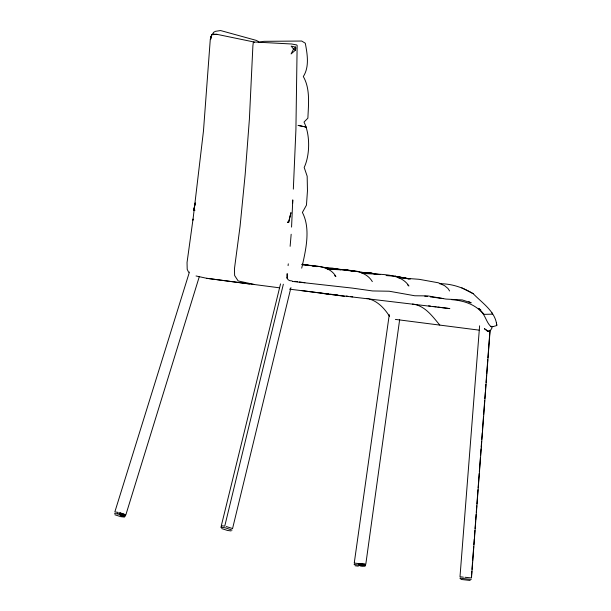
<?xml version="1.0" encoding="UTF-8"?>
<svg xmlns="http://www.w3.org/2000/svg" width="611" height="611" viewBox="0 0 611 611"><rect width="100%" height="100%" fill="white"/><g stroke="black" fill="none" stroke-linecap="round" stroke-linejoin="round"><path stroke-width="0.92" d="M287.147 277.646L287.185 273.644L287.17 278.494L287.147 277.646L287.88 279.51L289.477 280.586L292.195 280.961M292.6 203.585L292.768 199.896L291.562 227.101M293.333 189.127L295.907 129.876L297.145 45.535L296.831 44.985L291.684 44L253.955 41.991L217.134 34.369L212.697 34.117L211.765 34.72L210.711 37.172M471.417 576.96L471.845 571.27M471.982 569.368L472.486 562.731M472.624 560.829L473.701 546.601M473.838 544.707L474.266 539.009M474.411 537.115L474.907 530.47M475.053 528.576L475.557 521.931M475.694 520.037L476.122 514.347M476.267 512.446L476.763 505.809M476.908 503.907L477.978 489.678M478.123 487.784L479.192 473.556M479.337 471.654L480.406 457.425M480.552 455.523L481.048 448.886M481.193 446.992L481.621 441.295M481.758 439.401L482.262 432.756M482.4 430.862L483.477 416.633M483.614 414.732L484.683 400.503M484.828 398.609L485.325 391.964M485.47 390.07L485.898 384.372M486.043 382.478L486.539 375.834M486.684 373.94L487.754 359.711M487.899 357.809L489.969 330.299M471.478 577.968L490.106 330.322M463.413 577.181L459.999 576.731L479.612 325.808M290.126 246.317L291.164 234.257M288.087 265.632L288.285 263.83M359.215 563.701L365.202 564.228L354.388 563.105M365.798 564.251L399.655 319.622M354.25 563.044L389.268 314.642M210.306 38.997L203.471 130.975L192.931 220.143L193.038 219.066L187.042 262.531L187.203 269.375L188.646 272.277M288.552 222.343L290.966 212.613L288.713 222.335L287.476 222.175L288.713 222.335M195.276 202.844L193.74 210.062L195.161 203.746M221.518 527.446L220.968 527.209L221.472 525.727L224.749 526.147L283.351 284.214M232.547 528.645L290.928 287.605M221.335 525.697L280.541 283.878M301.712 268.153C305.66 250.693 310.999 228.934 302.392 212.445L306.455 205.151L307.463 190.823L307.165 176.228L304.186 167.46C310.052 155.034 310.235 134.473 304.018 122.078L307.883 118.16C308.425 104.573 310.434 88.794 303.308 76.551C309.556 66.889 307.325 53.921 305.294 43.228L301.697 41.036L263.929 41.334L258.369 42.258M125.301 514.661L119.619 512.751L125.843 514.897L199.293 276.668M189.433 272.048L114.837 511.949L118.122 512.369L117.663 513.836L114.555 513.576M212.781 34.155L213.445 32.414L215.416 31.329L220.571 30.55L255.963 40.303L258.613 41.586M124.499 517.089L120.695 516.654L114.86 514.76M361.918 273.178C376.666 275.141 399.731 271.681 408.919 286.001L407.552 284.825M487.227 331.322L490.618 330.215L492.199 327.641C486.448 323.662 485.944 315.834 480.811 311.22C473.044 303.461 462.206 300.475 451.552 299.642M490.862 326.366L493.551 326.465L496.812 325.541L496.392 322.975L496.735 325.251C495.574 311.541 482.033 302.903 473.25 293.723C463.069 287.468 451.384 283.565 439.355 283.718M334.141 268.848L345.979 269.856L354.556 271.406M333.132 269.069L326.854 268.71C341.228 271.2 363.438 266.831 372.336 281.61M361.513 272.483L370.969 273.109L379.927 274.614M333.606 269.023L335.508 269.153M337.409 269.283L345.979 269.856L355.22 271.559M363.377 272.605L370.969 273.109L375.551 274.064M323.059 267.473L332.483 268.122L340.648 269.81M333.95 269.008L345.979 269.856M125.27 516.295L117.663 513.836M232.05 530.096L225.344 527.843L221.113 527.209M312.343 265.968L319.935 266.526L332.758 269.153M361.109 272.384L370.969 273.109L375.528 274.095M386.114 275.569L394.973 276.21L410.447 278.998M398.044 277.722L419.138 279.311L438.4 282.794L444.64 285.719L447.985 288.491L449.612 290.989M302.384 264.517L314.344 266.098M348.003 270.581L357.152 271.307L367.738 273.407M471.211 579.434L459.915 578.182L460.465 578.227M302.071 264.426C313.603 266.343 329.214 264.869 335.89 276.5L334.576 275.653M301.926 264.357L308.051 264.953L302.399 264.288M354.632 564.564L354.082 564.518L365.584 565.786L358.909 564.999M464.963 577.273L470.905 577.876M470.157 580.45L460.931 579.427M193.901 210.054L194.978 210.222L193.74 210.062M395.363 319.4L479.085 330.139M346.231 296.075L348.079 296.289M350.851 296.618L352.692 296.831M366.539 298.443L368.387 298.657M292.402 281.427L352.402 288.109L372.603 290.951L389.207 291.226L414.808 295.77L427.799 295.9L445.969 299.077L462.328 299.948L471.188 302.88L468.782 301.628M328.581 293.96L289.499 289.156M330.436 294.181L333.224 294.517M336.019 294.853L337.875 295.075M340.663 295.411L342.527 295.64M320.355 293.173L449.841 308.601L437.934 307.058M424.729 296.175L427.532 296.534M430.327 296.9L443.372 298.58M428.617 305.859L430.48 306.096M433.275 306.462L436.071 306.821M196.047 275.973L206.655 278.295L279.242 287.781M231.08 530.928L227.544 530.463L221.671 528.561M355.029 565.748L358.313 566.176M301.49 290.553L344.375 296.274M206.655 278.295L249.54 284.023M294.914 281.335L297.626 281.709M299.436 281.961L304.874 282.71M302.269 264.563L304.095 264.891M408.599 278.853L394.973 276.21L409.347 278.983M302.3 126.271L298.023 125.377L306.248 127.096L304.316 126.698M412.486 304.064C424.966 305.492 432.344 316.269 439.775 325.037M315.245 266.259L317.048 266.656M254.077 284.421L238.16 280.945L234.624 275.5L234.464 268.664L240.085 226.2L245.179 174.356L249.395 119.153L252.893 45.794L253.359 42.09L254.52 42.38M226.261 526.529L231.997 528.378M119.313 513.5L120.94 514.027M369.464 299.023C378.331 301.712 384.838 308.861 389.612 316.49M461.824 287.834L473.25 293.723M480.826 309.968L478.596 308.349L484.156 314.352L492.527 314.161L491.931 312.794M295.602 47.154L295.48 50.087L291.103 53.921L293.555 49.063L295.602 47.154L295.8 48.17L295.48 50.087L293.555 49.063L291.172 46.123L295.602 47.154M210.864 37.195L210.742 39.142L211.284 36.255L210.864 37.195M359.1 564.503C358.038 566.389 365.531 567.145 365.08 565.114L359.1 564.503M125.056 515.455C125.171 517.601 117.992 515.279 119.351 513.607L125.056 515.455M493.551 326.465L491.259 326.465L493.551 326.465M213.957 34.453L211.765 34.72L217.134 34.369L213.957 34.453M488.105 331.345L484.439 328.741L488.105 331.345"/></g></svg>
